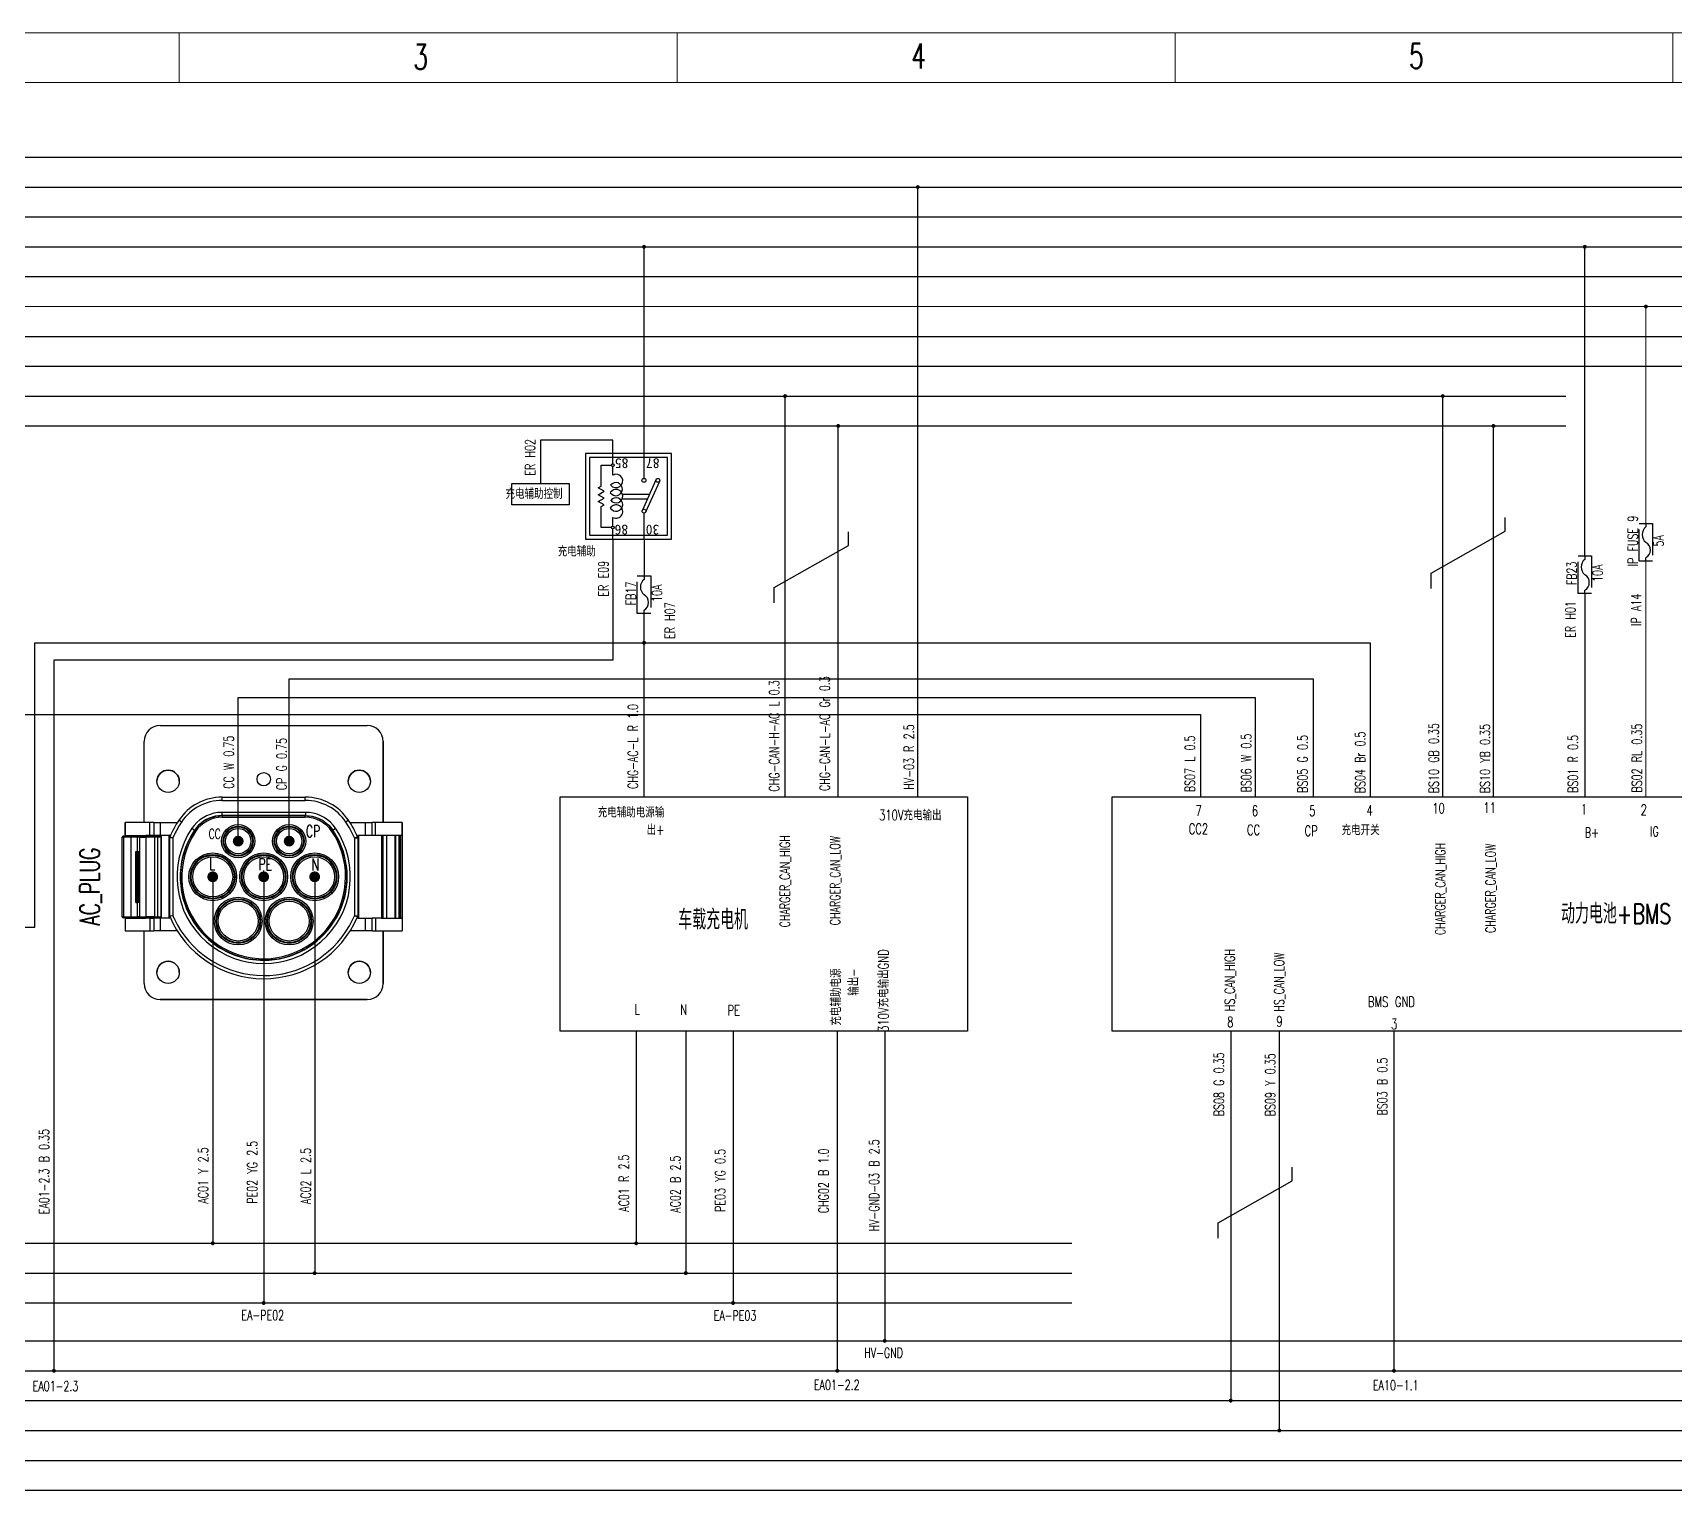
# Model space of a CAD drawing. Header units: millimetres. Extents: x 944 to 3046, y -306 to 288.
# Drawn here: x 1114.2 to 1443.9, y -4.5 to 288.4 of the extents above; entities that cross this region are included whole.
import ezdxf
from ezdxf.enums import TextEntityAlignment as Align

# ---------------------------------------------------------------- set-up
doc = ezdxf.new("R2010")
doc.units = ezdxf.units.MM
for name, pattern in [('CENTER', [50.8, 31.75, -6.35, 6.35, -6.35]), ('DASHED', [19.05, 12.7, -6.35]), ('DASHED2', [0.375, 0.25, -0.125]), ('HIDDEN', [9.525, 6.35, -3.175])]:
    doc.linetypes.add(name, pattern=pattern)
doc.layers.add('0Filament', color=7, linetype='Continuous', lineweight=20)
doc.layers.add('IG电', color=30, linetype='Continuous', lineweight=20)
for name, color, linetype in [('1CENTER', 1, 'CENTER'), ('310V高压地', 60, 'Continuous'), ('310V高压电源', 221, 'Continuous'), ('3DASHED', 3, 'DASHED'), ('ACC电源', 20, 'Continuous'), ('BCM', 7, 'Continuous'), ('L', 212, 'Continuous'), ('N', 145, 'Continuous'), ('other layer', 7, 'Continuous'), ('PE', 70, 'Continuous'), ('低速CAN低', 21, 'Continuous'), ('地线', 2, 'Continuous'), ('快充电源', 230, 'Continuous'), ('慢充电源', 200, 'Continuous'), ('文字层', 7, 'Continuous'), ('电器件', 4, 'Continuous'), ('电池电', 10, 'Continuous')]:
    doc.layers.add(name, color=color, linetype=linetype)
doc.layers.add('低速CAN高', color=7, linetype='Continuous', true_color=0x9c6471)
for name, color, linetype, plot in [('充电CAN低', 31, 'Continuous', False), ('充电CAN高', 235, 'Continuous', False), ('继电器保险丝', 10, 'Continuous', False), ('背光电源', 5, 'Continuous', False), ('高速CAN高', 23, 'Continuous', False)]:
    doc.layers.add(name, color=color, linetype=linetype, plot=plot)
doc.layers.add('高速CAN低', color=7, linetype='Continuous', true_color=0xffa500, plot=False)
doc.styles.add('HZ', font='txt.shx', dxfattribs={"width": 0.7, "height": 2})
doc.styles.add('HZ-3.0', font='txt.shx', dxfattribs={"width": 0.7, "height": 3.5, "bigfont": 'hztxt.shx'})
doc.styles.add('hztxt', font='txt.shx', dxfattribs={"width": 0.7, "bigfont": 'hztxt.shx'})
doc.styles.add('仿宋2.0', font='', dxfattribs={"height": 2})
doc.styles.add('数字 txt 3.5', font='txt.shx', dxfattribs={"width": 0.7, "height": 2, "bigfont": '@~!hztxt.shx'})
doc.styles.get('仿宋2.0').set_extended_font_data('FangSong_GB2312')

# ---------------------------------------------------------------- blocks, each defined once
blk = doc.blocks.new('继电器')
at = {"layer": '继电器保险丝', "lineweight": -3}
for p, q in [((1182.99, 184.24), (1165.78, 184.24)), ((1165.78, 184.24), (1165.78, 167.03)), ((1182.21, 183.46), (1166.56, 183.46)), ((1166.56, 183.46), (1166.56, 167.81)), ((1171.26, 184.24), (1171.26, 179)), ((1177.52, 184.24), (1177.52, 182.19)), ((1177.52, 181.63), (1177.52, 179.89)), ((1177.79, 181.9), (1179.87, 181.9)), ((1179.87, 181.9), (1179.87, 177.67)), ((1182.21, 167.81), (1182.21, 183.46)), ((1182.99, 167.03), (1182.99, 184.24)), ((1170.9, 178.76), (1168.12, 172.56)), ((1168.83, 172.21), (1171.6, 178.41)), ((1175.65, 175.17), (1170.15, 175.17)), ((1175.65, 176.11), (1170.57, 176.11)), ((1179.87, 177.67), (1179.28, 177.33)), ((1179.28, 177.33), (1180.45, 176.65)), ((1180.45, 176.65), (1179.28, 175.98)), ((1179.28, 175.98), (1180.45, 175.3)), ((1180.45, 175.3), (1179.28, 174.62)), ((1171.26, 172.02), (1171.26, 167.03)), ((1179.28, 174.62), (1180.45, 173.94)), ((1180.45, 173.94), (1179.87, 173.61)), ((1179.87, 173.61), (1179.87, 169.38)), ((1177.52, 171.39), (1177.52, 169.67)), ((1177.52, 169.11), (1177.52, 167.03)), ((1179.87, 169.38), (1177.79, 169.38)), ((1165.78, 167.03), (1182.99, 167.03)), ((1166.56, 167.81), (1182.21, 167.81))]:
    blk.add_line(p, q, dxfattribs=at)
at = {"layer": '继电器保险丝'}
blk.add_line((1177.52, 167.39), (1177.52, 167.03), dxfattribs=at)
at = {"layer": '继电器保险丝', "lineweight": -3}
for centre, radius in [((1177.51, 181.91), 0.28), ((1171.26, 178.61), 0.393), ((1168.49, 172.41), 0.393), ((1171.28, 172.41), 0.393), ((1177.51, 169.39), 0.28)]:
    blk.add_circle(centre, radius, dxfattribs=at)
for centre, radius, start, end in [((1176.89, 178.69), 1.35, 62.298, 328.5515), ((1176.89, 177.28), 1.35, 31.4485, 321.8423), ((1176.89, 175.6), 1.35, 38.1577, 328.5515), ((1176.93, 174.19), 1.32, 32.4765, 321.7673), ((1176.89, 172.55), 1.35, 37.2047, 297.702)]:
    blk.add_arc(centre, radius, start, end, dxfattribs=at)
at = {"layer": '继电器保险丝', "lineweight": -3, "char_height": 2, "width": 3.7602, "attachment_point": 3, "style": '仿宋2.0'}
for s, insert in [('30', (1170.92, 183.36)), ('86', (1177.18, 183.36)), ('87', (1170.87, 170.01)), ('85', (1177.13, 170.01))]:
    blk.add_mtext(s, dxfattribs=dict(at, insert=insert))
blk = doc.blocks.new('FUSE')
at = {"layer": 'other layer', "color": 1}
for p, q in [((0, 7.53), (0, 6.85)), ((0, 0), (0, 0.68))]:
    blk.add_line(p, q, dxfattribs=at)
at = {"layer": 'other layer', "color": 1, "linetype": 'HIDDEN'}
blk.add_lwpolyline([(-1.36, 7.53), (1.36, 7.53), (1.36, 0), (-1.36, 0)], close=True, dxfattribs=at)
at = {"layer": 'other layer', "color": 1}
for centre, radius, start, end in [((1.24, 5.31), 1.98, 128.8945, 231.1055), ((-0.84, 2.22), 1.75, 298.4847, 61.5153)]:
    blk.add_arc(centre, radius, start, end, dxfattribs=at)
at = {"layer": 'other layer', "linetype": 'DASHED2', "style": 'HZ', "width": 0.7}
for tag, p in [('FUSE', (-1.64, 4.03)), ('电流', (3.57, 4.06))]:
    blk.add_attdef(tag, text='', height=2, rotation=90, dxfattribs=at).set_placement(p, align=Align.CENTER)

msp = doc.modelspace()

# ---------------------------------------------------------------- hatches: boundary and pattern name
at = {"layer": '0Filament', "ltscale": 0.1}
for points in [[(1291.55, 257.38, 1), (1292.34, 257.38, 1)], [(1236.56, 245.38, 1), (1237.36, 245.38, 1)], [(1425.52, 245.38, 1), (1426.32, 245.38, 1)], [(1437.79, 233.38, 1), (1438.58, 233.38, 1)], [(1264.88, 215.38, 1), (1265.68, 215.38, 1)], [(1397, 215.38, 1), (1397.79, 215.38, 1)], [(1275.57, 209.38, 1), (1276.36, 209.38, 1)], [(1407.17, 209.38, 1), (1407.97, 209.38, 1)], [(1236.56, 165.81, 1), (1237.36, 165.81, 1)], [(1149.92, 45.14, 1), (1150.72, 45.14, 1)], [(1234.98, 45.14, 1), (1235.77, 45.14, 1)], [(1170.4, 39.14, 1), (1171.2, 39.14, 1)], [(1244.95, 39.14, 1), (1245.75, 39.14, 1)], [(1160.16, 33.14, 1), (1160.96, 33.14, 1)], [(1254.44, 33.14, 1), (1255.24, 33.14, 1)], [(1284.91, 25.52, 1), (1285.7, 25.52, 1)], [(1118.03, 19.52, 1), (1118.83, 19.52, 1)], [(1275.38, 19.52, 1), (1276.18, 19.52, 1)], [(1387.19, 19.52, 1), (1387.99, 19.52, 1)], [(1354.4, 13.52, 1), (1355.2, 13.52, 1)], [(1364.16, 7.52, 1), (1364.96, 7.52, 1)]]:
    msp.add_hatch(color=0, dxfattribs=at).paths.add_polyline_path(points)

# ---------------------------------------------------------------- linework, layer by layer
for p, q in [((1230.7, 206.51), (1216.16, 206.51)), ((1216.16, 206.51), (1216.16, 197.79)), ((1230.7, 203.84), (1230.7, 206.51)), ((1236.96, 165.81), (1382.82, 165.81)), ((1382.82, 165.81), (1382.82, 134.85)), ((1165.68, 125.95), (1165.68, 158.59)), ((1165.68, 158.59), (1371.36, 158.57)), ((1371.36, 158.57), (1371.36, 134.85)), ((1155.44, 125.95), (1155.44, 154.84)), ((1155.44, 154.84), (1359.73, 154.84)), ((1359.73, 154.84), (1359.73, 134.85)), ((1083.83, 151.42), (1348.75, 151.42)), ((1348.75, 151.42), (1348.75, 134.85))]:
    msp.add_line(p, q)
for points in [[(1210.41, 197.79), (1221.91, 197.79), (1221.91, 193.53), (1210.41, 193.53)], [(1220.14, 134.85), (1301.92, 134.85), (1301.92, 87.77), (1220.14, 87.77)], [(1331.01, 134.85), (1508.92, 134.85), (1508.92, 87.77), (1331.01, 87.77)]]:
    msp.add_lwpolyline(points, close=True)
at = {"layer": '0Filament', "color": 7}
msp.add_line((943.61, 288.38), (3045.61, 288.38), dxfattribs=at)
at = {"layer": '0Filament'}
for p, q in [((1143.61, 278.38), (1143.61, 288.38)), ((1243.61, 278.38), (1243.61, 288.38)), ((1343.61, 278.38), (1343.61, 288.38)), ((1443.61, 278.38), (1443.61, 288.38))]:
    msp.add_line(p, q, dxfattribs=at)
at = {"layer": '0Filament', "color": 2}
msp.add_line((953.61, 278.38), (3035.61, 278.38), dxfattribs=at)
at = {"layer": '310V高压地'}
for p, q in [((1285.3, 87.77), (1285.3, 25.52)), ((1026.59, 25.52), (1801.15, 25.52))]:
    msp.add_line(p, q, dxfattribs=at)
at = {"layer": '310V高压电源'}
msp.add_line((1026.59, 251.38), (3003.68, 251.38), dxfattribs=at)
at = {"layer": 'ACC电源'}
msp.add_line((1026.59, 239.38), (3003.68, 239.38), dxfattribs=at)
at = {"layer": 'BCM', "color": 3, "lineweight": -3}
for p, q in [((1278.01, 185.34), (1278.01, 188.11)), ((1395.06, 179.82), (1409.95, 188.23)), ((1409.95, 188.23), (1409.95, 191)), ((1263.11, 176.93), (1278.01, 185.34)), ((1395.06, 176.72), (1395.06, 179.82)), ((1263.11, 173.84), (1263.11, 176.93)), ((1367.15, 57.68), (1367.15, 60.45)), ((1352.26, 49.27), (1367.15, 57.68)), ((1352.26, 46.17), (1352.26, 49.27))]:
    msp.add_line(p, q, dxfattribs=at)
at = {"layer": 'IG电'}
for p, q in [((1026.59, 233.38), (3003.68, 233.38)), ((1438.18, 189.76), (1438.18, 233.38)), ((1438.18, 182.23), (1438.18, 134.85))]:
    msp.add_line(p, q, dxfattribs=at)
at = {"layer": 'L'}
for p, q in [((1150.32, 118.78), (1150.32, 45.14)), ((1235.37, 87.77), (1235.37, 45.14)), ((1065.44, 45.14), (1322.87, 45.14))]:
    msp.add_line(p, q, dxfattribs=at)
at = {"layer": 'N'}
for p, q in [((1170.8, 118.78), (1170.8, 39.14)), ((1245.35, 87.77), (1245.35, 39.14)), ((1065.44, 39.14), (1322.87, 39.14))]:
    msp.add_line(p, q, dxfattribs=at)
at = {"layer": 'PE'}
for p, q in [((1160.56, 118.78), (1160.56, 33.14)), ((1254.84, 87.77), (1254.84, 33.14)), ((1065.44, 33.14), (1322.87, 33.14))]:
    msp.add_line(p, q, dxfattribs=at)
at = {"layer": '低速CAN低'}
for p, q in [((1275.96, 134.85), (1275.96, 209.38)), ((1026.59, -4.48), (3003.68, -4.48))]:
    msp.add_line(p, q, dxfattribs=at)
at = {"layer": '低速CAN高'}
msp.add_line((1026.59, 1.52), (3003.68, 1.52), dxfattribs=at)
at = {"layer": '充电CAN低'}
for p, q in [((1026.59, 209.38), (1422.08, 209.38)), ((1407.57, 134.85), (1407.57, 209.38))]:
    msp.add_line(p, q, dxfattribs=at)
at = {"layer": '充电CAN高'}
for p, q in [((1026.59, 215.38), (1422.08, 215.38)), ((1265.28, 134.85), (1265.28, 215.38)), ((1397.4, 134.85), (1397.4, 215.38))]:
    msp.add_line(p, q, dxfattribs=at)
at = {"layer": '地线'}
for p, q in [((1026.59, 221.38), (3003.68, 221.38)), ((1230.71, 186.63), (1230.7, 162.33)), ((1230.7, 162.33), (1118.43, 162.33)), ((1118.43, 162.33), (1118.43, 19.52)), ((1275.78, 87.77), (1275.78, 19.52)), ((1387.59, 87.77), (1387.59, 19.52)), ((1026.59, 19.52), (3003.68, 19.52))]:
    msp.add_line(p, q, dxfattribs=at)
at = {"layer": '快充电源'}
msp.add_line((1026.59, 263.38), (3003.68, 263.38), dxfattribs=at)
at = {"layer": '慢充电源'}
for p, q in [((1026.59, 257.38), (3003.68, 257.38)), ((1291.95, 134.85), (1291.95, 257.38))]:
    msp.add_line(p, q, dxfattribs=at)
at = {"layer": '电器件', "color": 140, "lineweight": -3}
for p, q in [((1139.76, 149.18), (1181.36, 149.18)), ((1136.56, 129.66), (1136.56, 145.98)), ((1184.56, 145.98), (1184.56, 129.66)), ((1184.56, 129.66), (1184.56, 145.98)), ((1152.2, 134.78), (1168.92, 134.78)), ((1152.2, 134.14), (1168.92, 134.14)), ((1168.99, 131.71), (1152.13, 131.71)), ((1168.99, 131.07), (1152.13, 131.07)), ((1168.96, 131.01), (1152.16, 131.01)), ((1152.2, 130.75), (1168.92, 130.75)), ((1132.14, 110.75), (1132.14, 126.75)), ((1132.42, 126.75), (1132.42, 110.75)), ((1133.94, 110.75), (1133.94, 126.75)), ((1135.61, 126.75), (1135.61, 110.75)), ((1136.87, 126.75), (1136.87, 110.75)), ((1138.68, 110.75), (1138.68, 126.75)), ((1139.24, 126.75), (1139.24, 110.75)), ((1139.98, 110.75), (1139.98, 126.75)), ((1139.99, 126.75), (1139.99, 110.75)), ((1141.55, 110.46), (1141.55, 127.1)), ((1141.68, 110.84), (1141.68, 126.58)), ((1142.32, 126.58), (1142.32, 110.97)), ((1178.8, 126.58), (1178.8, 110.97)), ((1179.44, 126.58), (1179.44, 110.97)), ((1179.57, 127.1), (1179.57, 110.46)), ((1184.24, 127.1), (1184.24, 110.46)), ((1184.56, 110.46), (1184.56, 127.1)), ((1185.2, 127.1), (1185.2, 110.46)), ((1186.87, 127.1), (1186.87, 110.46)), ((1187.01, 127.1), (1187.01, 110.46)), ((1187.73, 127.1), (1187.73, 110.46)), ((1187.98, 110.46), (1187.98, 127.1)), ((1188.06, 127.1), (1188.06, 110.46)), ((1188.38, 127.1), (1188.38, 110.46)), ((1160.56, 118.78), (1160.56, 120.03)), ((1181.36, 94.14), (1139.76, 94.14)), ((1139.76, 94.14), (1181.36, 94.14))]:
    msp.add_line(p, q, dxfattribs=at)
at = {"layer": '电器件', "color": 140, "lineweight": -3, "ltscale": 0.024999}
for p, q in [((1152.2, 134.14), (1152.2, 134.78)), ((1168.92, 134.14), (1168.92, 134.78)), ((1177.61, 130.13), (1177.07, 129.77)), ((1179.39, 110.72), (1178.8, 110.97))]:
    msp.add_line(p, q, dxfattribs=at)
at = {"layer": '电器件', "color": 140, "lineweight": -3, "ltscale": 0.1625}
for p, q in [((1136.88, 129.66), (1132.72, 129.66)), ((1188.4, 129.66), (1184.24, 129.66)), ((1132.72, 127.1), (1136.88, 127.1)), ((1188.4, 127.1), (1184.24, 127.1)), ((1132.72, 110.46), (1136.88, 110.46)), ((1184.24, 110.46), (1188.4, 110.46)), ((1132.72, 107.9), (1136.88, 107.9)), ((1184.24, 107.9), (1188.4, 107.9))]:
    msp.add_line(p, q, dxfattribs=at)
at = {"layer": '电器件', "color": 140, "lineweight": -3, "ltscale": 0.1}
for p, q in [((1132.72, 127.1), (1132.72, 129.66)), ((1137.71, 127.1), (1137.71, 129.66)), ((1138.48, 129.66), (1138.48, 127.1)), ((1139.76, 129.66), (1139.76, 127.1)), ((1181.04, 127.1), (1181.04, 129.66)), ((1182.32, 127.1), (1182.32, 129.66)), ((1182.99, 127.1), (1182.99, 129.66)), ((1188.4, 127.1), (1188.4, 129.66)), ((1132.72, 110.46), (1132.72, 107.9)), ((1137.71, 110.46), (1137.71, 107.9)), ((1138.48, 110.46), (1138.48, 107.9)), ((1139.76, 110.46), (1139.76, 107.9)), ((1181.04, 107.9), (1181.04, 110.46)), ((1182.32, 107.9), (1182.32, 110.46)), ((1182.99, 110.46), (1182.99, 107.9)), ((1188.4, 110.46), (1188.4, 107.9))]:
    msp.add_line(p, q, dxfattribs=at)
at = {"layer": '电器件', "color": 140, "lineweight": -3, "ltscale": 0.09375}
for p, q in [((1132.72, 129.66), (1132.72, 127.26)), ((1188.4, 129.66), (1188.4, 127.26))]:
    msp.add_line(p, q, dxfattribs=at)
at = {"layer": '电器件', "color": 140, "lineweight": -3, "ltscale": 0.0325}
for p, q in [((1137.71, 129.66), (1136.88, 129.66)), ((1137.71, 127.1), (1136.88, 127.1)), ((1137.71, 110.46), (1136.88, 110.46)), ((1136.88, 107.9), (1137.71, 107.9))]:
    msp.add_line(p, q, dxfattribs=at)
at = {"layer": '电器件', "color": 140, "lineweight": -3, "ltscale": 0.03}
for p, q in [((1138.48, 129.66), (1137.71, 129.66)), ((1138.48, 127.1), (1137.71, 127.1)), ((1137.71, 110.46), (1138.48, 110.46)), ((1137.71, 107.9), (1138.48, 107.9))]:
    msp.add_line(p, q, dxfattribs=at)
at = {"layer": '电器件', "color": 140, "lineweight": -3, "ltscale": 0.05}
for p, q in [((1138.48, 129.66), (1139.76, 129.66)), ((1181.04, 129.66), (1182.32, 129.66)), ((1139.76, 127.1), (1138.48, 127.1)), ((1182.32, 127.1), (1181.04, 127.1)), ((1139.76, 110.46), (1138.48, 110.46)), ((1181.04, 110.46), (1182.32, 110.46)), ((1139.76, 107.9), (1138.48, 107.9)), ((1182.32, 107.9), (1181.04, 107.9))]:
    msp.add_line(p, q, dxfattribs=at)
at = {"layer": '电器件', "color": 140, "lineweight": -3, "ltscale": 0.134727}
for p, q in [((1139.76, 129.66), (1143.21, 129.66)), ((1143.21, 107.9), (1139.76, 107.9))]:
    msp.add_line(p, q, dxfattribs=at)
at = {"layer": '电器件', "color": 140, "lineweight": -3, "ltscale": 0.025012}
msp.add_line((1144.04, 129.77), (1143.51, 130.13), dxfattribs=at)
at = {"layer": '电器件', "color": 140, "lineweight": -3, "ltscale": 0.025218}
for p, q in [((1152.13, 131.71), (1152.13, 131.07)), ((1168.99, 131.71), (1168.99, 131.07)), ((1146.13, 128.53), (1146.66, 128.16))]:
    msp.add_line(p, q, dxfattribs=at)
at = {"layer": '电器件', "color": 140, "lineweight": -3, "ltscale": 0.00252}
for p, q in [((1152.16, 131.01), (1152.13, 131.07)), ((1168.99, 131.07), (1168.96, 131.01))]:
    msp.add_line(p, q, dxfattribs=at)
at = {"layer": '电器件', "color": 140, "lineweight": -3, "ltscale": 0.010288}
for p, q in [((1152.2, 131.01), (1152.2, 130.75)), ((1168.92, 130.75), (1168.92, 131.01))]:
    msp.add_line(p, q, dxfattribs=at)
at = {"layer": '电器件', "color": 140, "lineweight": -3, "ltscale": 0.122229}
for p, q in [((1177.91, 129.66), (1181.04, 129.66)), ((1181.04, 107.9), (1177.91, 107.9))]:
    msp.add_line(p, q, dxfattribs=at)
at = {"layer": '电器件', "color": 140, "lineweight": -3, "ltscale": 0.02625}
for p, q in [((1182.99, 129.66), (1182.32, 129.66)), ((1182.99, 127.1), (1182.32, 127.1)), ((1182.99, 110.46), (1182.32, 110.46)), ((1182.32, 107.9), (1182.99, 107.9))]:
    msp.add_line(p, q, dxfattribs=at)
at = {"layer": '电器件', "color": 140, "lineweight": -3, "ltscale": 0.04875}
for p, q in [((1184.24, 129.66), (1182.99, 129.66)), ((1184.24, 127.1), (1182.99, 127.1)), ((1184.24, 110.46), (1182.99, 110.46)), ((1182.99, 107.9), (1184.24, 107.9))]:
    msp.add_line(p, q, dxfattribs=at)
at = {"layer": '电器件', "color": 140, "lineweight": -3, "ltscale": 0.010852}
for p, q in [((1132.14, 126.75), (1132.42, 126.75)), ((1132.14, 110.75), (1132.42, 110.75))]:
    msp.add_line(p, q, dxfattribs=at)
at = {"layer": '电器件', "color": 140, "lineweight": -3, "ltscale": 0.004051}
for p, q in [((1132.33, 126.94), (1132.44, 126.94)), ((1132.44, 110.55), (1132.33, 110.55))]:
    msp.add_line(p, q, dxfattribs=at)
at = {"layer": '电器件', "color": 140, "lineweight": -3, "ltscale": 0.059293}
for p, q in [((1133.94, 126.75), (1132.42, 126.75)), ((1132.42, 110.75), (1133.94, 110.75))]:
    msp.add_line(p, q, dxfattribs=at)
at = {"layer": '电器件', "color": 140, "lineweight": -3, "ltscale": 0.058636}
for p, q in [((1132.44, 126.94), (1133.94, 126.94)), ((1133.94, 110.55), (1132.44, 110.55))]:
    msp.add_line(p, q, dxfattribs=at)
at = {"layer": '电器件', "color": 140, "lineweight": -3, "ltscale": 0.00625}
for p, q in [((1132.72, 127.26), (1132.72, 127.1)), ((1132.74, 127.1), (1132.74, 126.94)), ((1133.06, 127.1), (1133.06, 126.94)), ((1133.14, 126.94), (1133.14, 127.1)), ((1133.39, 126.94), (1133.39, 127.1)), ((1134.11, 126.94), (1134.11, 127.1)), ((1134.25, 127.1), (1134.25, 126.94)), ((1136.56, 126.94), (1136.56, 127.1)), ((1136.88, 127.1), (1136.88, 126.94)), ((1188.4, 127.26), (1188.4, 127.1))]:
    msp.add_line(p, q, dxfattribs=at)
at = {"layer": '电器件', "color": 140, "lineweight": -3, "ltscale": 0.039418}
for p, q in [((1134.95, 126.94), (1133.94, 126.94)), ((1133.94, 110.55), (1134.95, 110.55))]:
    msp.add_line(p, q, dxfattribs=at)
at = {"layer": '电器件', "color": 140, "lineweight": -3, "ltscale": 0.007501}
msp.add_line((1133.94, 126.94), (1133.94, 126.75), dxfattribs=at)
at = {"layer": '电器件', "color": 140, "lineweight": -3, "ltscale": 0.046585}
for p, q in [((1135.13, 126.75), (1133.94, 126.75)), ((1133.94, 110.75), (1135.13, 110.75))]:
    msp.add_line(p, q, dxfattribs=at)
at = {"layer": '电器件', "color": 140, "lineweight": -3, "ltscale": 0.01893}
for p, q in [((1134.95, 126.94), (1135.43, 126.94)), ((1135.61, 126.75), (1135.13, 126.75)), ((1135.43, 110.55), (1134.95, 110.55)), ((1135.61, 110.75), (1135.13, 110.75))]:
    msp.add_line(p, q, dxfattribs=at)
at = {"layer": '电器件', "color": 140, "lineweight": -3, "ltscale": 0.1125}
for p, q in [((1135.13, 126.75), (1135.13, 123.87)), ((1135.13, 113.63), (1135.13, 110.75))]:
    msp.add_line(p, q, dxfattribs=at)
at = {"layer": '电器件', "color": 140, "lineweight": -3, "ltscale": 0.056448}
for p, q in [((1135.43, 126.94), (1136.88, 126.94)), ((1136.88, 110.55), (1135.43, 110.55))]:
    msp.add_line(p, q, dxfattribs=at)
at = {"layer": '电器件', "color": 140, "lineweight": -3, "ltscale": 0.049084}
for p, q in [((1135.61, 126.75), (1136.87, 126.75)), ((1135.61, 110.75), (1136.87, 110.75))]:
    msp.add_line(p, q, dxfattribs=at)
at = {"layer": '电器件', "color": 140, "lineweight": -3, "ltscale": 0.006351}
msp.add_line((1135.92, 127.1), (1135.92, 126.94), dxfattribs=at)
at = {"layer": '电器件', "color": 140, "lineweight": -3, "ltscale": 0.070602}
for p, q in [((1138.68, 126.75), (1136.87, 126.75)), ((1138.68, 110.75), (1136.87, 110.75))]:
    msp.add_line(p, q, dxfattribs=at)
at = {"layer": '电器件', "color": 140, "lineweight": -3, "ltscale": 0.070601}
for p, q in [((1136.88, 126.94), (1138.68, 126.94)), ((1138.68, 110.55), (1136.88, 110.55))]:
    msp.add_line(p, q, dxfattribs=at)
at = {"layer": '电器件', "color": 140, "lineweight": -3, "ltscale": 0.01543}
for p, q in [((1139.08, 126.94), (1138.68, 126.94)), ((1138.68, 110.55), (1139.08, 110.55))]:
    msp.add_line(p, q, dxfattribs=at)
at = {"layer": '电器件', "color": 140, "lineweight": -3, "ltscale": 0.022041}
for p, q in [((1139.24, 126.75), (1138.68, 126.75)), ((1138.68, 110.75), (1139.24, 110.75))]:
    msp.add_line(p, q, dxfattribs=at)
at = {"layer": '电器件', "color": 140, "lineweight": -3, "ltscale": 0.027042}
for p, q in [((1139.08, 126.94), (1139.77, 126.94)), ((1139.77, 110.55), (1139.08, 110.55))]:
    msp.add_line(p, q, dxfattribs=at)
at = {"layer": '电器件', "color": 140, "lineweight": -3, "ltscale": 0.02894}
for p, q in [((1139.98, 126.75), (1139.24, 126.75)), ((1139.24, 110.75), (1139.98, 110.75))]:
    msp.add_line(p, q, dxfattribs=at)
at = {"layer": '电器件', "color": 140, "lineweight": -3, "ltscale": 0.075}
for p, q in [((1141.68, 127.1), (1139.76, 127.1)), ((1141.68, 110.46), (1139.76, 110.46))]:
    msp.add_line(p, q, dxfattribs=at)
at = {"layer": '电器件', "color": 140, "lineweight": -3, "ltscale": 0.020092}
for p, q in [((1141.68, 126.58), (1141.68, 127.1)), ((1179.44, 127.1), (1179.44, 126.58)), ((1179.44, 110.46), (1179.44, 110.97))]:
    msp.add_line(p, q, dxfattribs=at)
at = {"layer": '电器件', "color": 140, "lineweight": -3, "ltscale": 0.025}
for p, q in [((1142.32, 126.58), (1141.68, 126.58)), ((1141.73, 126.84), (1142.32, 126.58)), ((1178.8, 126.58), (1179.39, 126.84)), ((1178.8, 126.58), (1179.44, 126.58)), ((1178.8, 110.97), (1179.44, 110.97))]:
    msp.add_line(p, q, dxfattribs=at)
at = {"layer": '电器件', "color": 140, "lineweight": -3, "ltscale": 0.010287}
for p, q in [((1146.65, 128.04), (1146.87, 127.89)), ((1174.47, 128.04), (1174.25, 127.89))]:
    msp.add_line(p, q, dxfattribs=at)
at = {"layer": '电器件', "color": 140, "lineweight": -3, "ltscale": 0.002962}
for p, q in [((1146.66, 128.16), (1146.68, 128.09)), ((1174.43, 128.09), (1174.45, 128.16))]:
    msp.add_line(p, q, dxfattribs=at)
at = {"layer": '电器件', "color": 140, "lineweight": -3, "ltscale": 0.025214}
msp.add_line((1174.45, 128.16), (1174.99, 128.53), dxfattribs=at)
at = {"layer": '电器件', "color": 140, "lineweight": -3, "ltscale": 0.0625}
for p, q in [((1181.04, 127.1), (1179.44, 127.1)), ((1179.44, 110.46), (1181.04, 110.46))]:
    msp.add_line(p, q, dxfattribs=at)
at = {"layer": '电器件', "color": 140, "lineweight": -3, "ltscale": 0.4}
for p, q in [((1134.9, 113.63), (1134.9, 123.87)), ((1135, 113.63), (1135, 123.87)), ((1135.13, 113.63), (1135.13, 123.87)), ((1135.21, 113.63), (1135.21, 123.87)), ((1135.29, 123.87), (1135.29, 113.63)), ((1135.38, 113.63), (1135.38, 123.87)), ((1135.44, 123.87), (1135.44, 113.63)), ((1135.53, 113.63), (1135.53, 123.87))]:
    msp.add_line(p, q, dxfattribs=at)
at = {"layer": '电器件', "color": 140, "lineweight": -3, "ltscale": 0.004042}
for p, q in [((1134.9, 123.87), (1135, 123.87)), ((1134.9, 113.63), (1135, 113.63))]:
    msp.add_line(p, q, dxfattribs=at)
at = {"layer": '电器件', "color": 140, "lineweight": -3, "ltscale": 0.003282}
for p, q in [((1135.21, 123.87), (1135.13, 123.87)), ((1135.38, 123.87), (1135.29, 123.87)), ((1135.13, 113.63), (1135.21, 113.63)), ((1135.38, 113.63), (1135.29, 113.63))]:
    msp.add_line(p, q, dxfattribs=at)
at = {"layer": '电器件', "color": 140, "lineweight": -3, "ltscale": 0.003284}
for p, q in [((1135.44, 123.87), (1135.53, 123.87)), ((1135.53, 113.63), (1135.44, 113.63))]:
    msp.add_line(p, q, dxfattribs=at)
at = {"layer": '电器件', "color": 140, "lineweight": -3, "ltscale": 0.00375}
for p, q in [((1132.74, 110.55), (1132.74, 110.46)), ((1133.06, 110.55), (1133.06, 110.46)), ((1133.39, 110.46), (1133.39, 110.55)), ((1134.11, 110.46), (1134.11, 110.55)), ((1134.25, 110.55), (1134.25, 110.46)), ((1135.92, 110.55), (1135.92, 110.46)), ((1136.56, 110.46), (1136.56, 110.55)), ((1136.88, 110.55), (1136.88, 110.46))]:
    msp.add_line(p, q, dxfattribs=at)
at = {"layer": '电器件', "color": 140, "lineweight": -3, "ltscale": 0.003806}
msp.add_line((1133.14, 110.46), (1133.14, 110.56), dxfattribs=at)
at = {"layer": '电器件', "color": 140, "lineweight": -3, "ltscale": 0.0075}
msp.add_line((1133.94, 110.55), (1133.94, 110.75), dxfattribs=at)
at = {"layer": '电器件', "color": 140, "lineweight": -3, "ltscale": 0.007567}
msp.add_line((1141.87, 110.88), (1141.68, 110.84), dxfattribs=at)
at = {"layer": '电器件', "color": 140, "lineweight": -3, "ltscale": 0.01501}
msp.add_line((1141.68, 110.46), (1141.68, 110.84), dxfattribs=at)
at = {"layer": '电器件', "color": 140, "lineweight": -3, "ltscale": 0.008263}
msp.add_line((1142.08, 110.92), (1141.87, 110.88), dxfattribs=at)
at = {"layer": '电器件', "color": 140, "lineweight": -3, "ltscale": 0.009686}
msp.add_line((1142.32, 110.97), (1142.08, 110.92), dxfattribs=at)
at = {"layer": '电器件', "color": 140, "lineweight": -3, "ltscale": 0.4125}
for p, q in [((1136.56, 97.34), (1136.56, 107.9)), ((1184.56, 107.9), (1184.56, 97.34)), ((1184.56, 97.34), (1184.56, 107.9))]:
    msp.add_line(p, q, dxfattribs=at)
at = {"layer": '电器件', "color": 140, "lineweight": -3, "ltscale": 0.000805664}
msp.add_line((1160.56, 102.01), (1160.58, 102.01), dxfattribs=at)
at = {"layer": '电器件', "color": 140, "lineweight": -3}
for points in [[(1152.13, 131.71), (1151.34, 131.67), (1150.56, 131.54), (1149.8, 131.33), (1149.07, 131.03), (1148.37, 130.66), (1147.72, 130.22), (1147.12, 129.7), (1146.58, 129.12), (1146.13, 128.53)], [(1152.13, 131.07), (1151.48, 131.03), (1150.83, 130.94), (1150.2, 130.78), (1149.59, 130.56), (1149.02, 130.29), (1148.5, 129.98), (1147.98, 129.59), (1147.49, 129.16), (1147.05, 128.68), (1146.66, 128.16)], [(1152.16, 131.01), (1151.67, 130.99), (1151.19, 130.94), (1150.71, 130.85), (1150.25, 130.72), (1149.79, 130.57), (1149.34, 130.38), (1148.91, 130.15), (1148.5, 129.9), (1148.11, 129.62), (1147.74, 129.31)], [(1174.99, 128.53), (1174.51, 129.15), (1173.97, 129.73), (1173.37, 130.24), (1172.71, 130.68), (1172.02, 131.05), (1171.28, 131.34), (1170.52, 131.55), (1169.74, 131.67), (1168.99, 131.71)], [(1168.99, 131.07), (1169.64, 131.03), (1170.29, 130.94), (1170.92, 130.78), (1171.53, 130.56), (1172.1, 130.29), (1172.62, 129.98), (1173.14, 129.59), (1173.63, 129.16), (1174.07, 128.68), (1174.45, 128.16)], [(1174.43, 128.09), (1174.15, 128.49), (1173.83, 128.86), (1173.5, 129.2), (1173.13, 129.52), (1172.75, 129.81), (1172.34, 130.08), (1171.92, 130.31), (1171.48, 130.51), (1171.03, 130.68), (1170.56, 130.81)], [(1132.44, 126.94), (1132.44, 126.94), (1132.43, 126.94), (1132.43, 126.93), (1132.43, 126.93), (1132.43, 126.9), (1132.42, 126.75)], [(1132.44, 110.55), (1132.44, 110.55), (1132.43, 110.56), (1132.43, 110.56), (1132.43, 110.57), (1132.43, 110.59), (1132.42, 110.75)], [(1135.43, 110.55), (1135.51, 110.58), (1135.58, 110.63), (1135.61, 110.75)]]:
    msp.add_lwpolyline(points, dxfattribs=at)
at = {"layer": '电器件', "color": 140, "lineweight": -3, "const_width": 1.08}
for points in [[(1154.9, 125.95, 1), (1155.98, 125.95, 1)], [(1165.14, 125.95, 1), (1166.22, 125.95, 1)], [(1149.78, 118.78, 1), (1150.86, 118.78, 1)], [(1160.02, 118.78, 1), (1161.1, 118.78, 1)], [(1170.26, 118.78, 1), (1171.34, 118.78, 1)]]:
    msp.add_lwpolyline(points, format="xyb", close=True, dxfattribs=at)
at = {"layer": '电器件', "color": 140, "lineweight": -3}
for centre, radius in [((1141.36, 137.98), 2.24), ((1160.56, 138.39), 1.34), ((1179.76, 137.98), 2.24), ((1155.44, 125.95), 3.33), ((1155.44, 125.95), 3.01), ((1155.44, 125.95), 2.86), ((1165.68, 125.95), 3.33), ((1165.68, 125.95), 3.01), ((1165.68, 125.95), 2.86), ((1155.44, 125.95), 2.54), ((1165.68, 125.95), 2.54), ((1150.32, 118.78), 4.8), ((1150.32, 118.78), 4.48), ((1150.32, 118.78), 4.33), ((1150.32, 118.78), 4.01), ((1160.56, 118.78), 4.8), ((1160.56, 118.78), 4.48), ((1160.56, 118.78), 4.33), ((1160.56, 118.78), 4.01), ((1170.8, 118.78), 4.8), ((1170.8, 118.78), 4.48), ((1170.8, 118.78), 4.33), ((1170.8, 118.78), 4.01), ((1155.44, 109.88), 4.8), ((1155.44, 109.88), 4.48), ((1155.44, 109.88), 4.33), ((1155.44, 109.88), 4.01), ((1165.68, 109.88), 4.8), ((1165.68, 109.88), 4.48), ((1165.68, 109.88), 4.33), ((1165.68, 109.88), 4.01), ((1141.36, 99.58), 2.24), ((1179.76, 99.58), 2.24)]:
    msp.add_circle(centre, radius, dxfattribs=at)
for centre, radius, start, end in [((1139.76, 145.98), 3.2, 90, 180), ((1181.36, 145.98), 3.2, 0, 90), ((1181.36, 145.98), 3.2, 360, 90), ((1141.36, 137.98), 2.24, 360, 180), ((1179.76, 137.98), 2.24, 360, 180), ((1152.2, 124.35), 10.43, 90, 146.3485), ((1152.2, 124.35), 9.79, 90.0001, 146.3495), ((1168.92, 124.35), 10.43, 33.6516, 90), ((1168.92, 124.35), 9.79, 33.6515, 90), ((1160.56, 118.78), 20.48, 146.3485, 156.8319), ((1160.6, 118.75), 19.89, 146.3602, 154.5764), ((1152.14, 124.42), 6.58, 132.0007, 146.1), ((1152.2, 124.35), 6.4, 90, 146.3485), ((1168.92, 124.35), 6.4, 33.6515, 90), ((1168.96, 124.44), 6.57, 75.8643, 89.9721), ((1160.53, 118.76), 19.87, 23.1754, 33.6442), ((1160.56, 118.78), 20.48, 23.1681, 33.6515), ((1132.33, 126.75), 0.192, 90.0742, 179.7553), ((1139.78, 126.37), 0.571, 68.5048, 90.7238), ((1142.01, 126.76), 2.03, 176.128, 180.416), ((1135.91, 126.76), 4.08, 359.7992, 1.9335), ((1142.32, 126.58), 0.64, 156.8319, 180), ((1160.53, 118.79), 19.81, 154.5842, 156.8338), ((1160.56, 118.78), 17.41, 145.9602, 34.0397), ((1160.56, 118.78), 16.71, 146.132, 33.8677), ((1160.56, 118.78), 16.45, 146.3485, 360), ((1160.55, 118.78), 16.76, 145.9571, 163.0095), ((1160.56, 118.78), 16.77, 270.0713, 25.4821), ((1160.56, 118.78), 16.45, 360, 33.6515), ((1160.56, 118.78), 16.77, 25.4825, 34.0387), ((1178.8, 126.58), 0.64, 0, 23.1681), ((1160.56, 118.78), 16.77, 163.0052, 180.0003), ((1160.56, 118.78), 16.77, 180.0001, 213.8117), ((1132.33, 110.75), 0.192, 180.2447, 269.9258), ((1139.78, 111.13), 0.571, 269.2762, 291.4952), ((1141.95, 110.73), 1.97, 179.4339, 183.8557), ((1135.9, 110.73), 4.09, 358.069, 0.1979), ((1160.56, 118.78), 20.48, 202.7983, 336.8319), ((1160.82, 118.9), 20.13, 203.1841, 205.3976), ((1160.56, 118.78), 19.84, 205.4139, 326.3482), ((1160.56, 118.78), 16.77, 213.8123, 230.7139), ((1160.55, 118.78), 19.85, 326.3514, 336.8297), ((1178.8, 110.97), 0.64, 336.8319, 360), ((1160.56, 118.78), 16.77, 230.7135, 270.0002), ((1141.36, 99.58), 2.24, 360, 180), ((1179.76, 99.58), 2.24, 360, 180), ((1139.76, 97.34), 3.2, 180, 270), ((1139.76, 97.34), 3.2, 180, 270), ((1181.36, 97.34), 3.2, 270, 360), ((1181.36, 97.34), 3.2, 270, 360)]:
    msp.add_arc(centre, radius, start, end, dxfattribs=at)
for centre, major_axis, ratio, start_param, end_param in [((1134.95, 126.75), (0, -0.192), 0.949508, 1.570796, 3.141593), ((1135.43, 126.75), (0, -0.192), 0.949508, 1.570796, 3.141593), ((1136.88, 126.75), (0, -0.192), 0.032196, 3.141593, 4.712389), ((1138.68, 126.75), (0, 0.192), 0.032196, 6.283185, 7.853982), ((1139.08, 126.75), (0, 0.192), 0.849479, 4.712389, 6.283185), ((1134.95, 110.75), (0, 0.192), 0.949508, 3.141593, 4.712389), ((1136.88, 110.75), (0, 0.192), 0.032196, 1.570796, 3.141593), ((1138.68, 110.75), (0, -0.192), 0.032196, 4.712389, 6.283185), ((1139.08, 110.75), (0, -0.192), 0.849479, 0, 1.570796)]:
    msp.add_ellipse(centre, major_axis=major_axis, ratio=ratio, start_param=start_param, end_param=end_param, dxfattribs=at)
at = {"layer": '电池电'}
for p, q in [((1026.59, 245.38), (3003.68, 245.38)), ((1236.96, 203.84), (1236.96, 245.38)), ((1425.92, 183.25), (1425.92, 245.38)), ((1236.96, 186.63), (1236.96, 179.23)), ((1425.92, 175.72), (1425.92, 134.85)), ((1236.96, 134.85), (1236.96, 171.76)), ((1114.62, 108.65), (1114.62, 165.81)), ((1114.62, 165.81), (1236.96, 165.81)), ((1091.81, 108.65), (1114.62, 108.65))]:
    msp.add_line(p, q, dxfattribs=at)
at = {"layer": '背光电源'}
msp.add_line((1026.59, 227.38), (3003.68, 227.38), dxfattribs=at)
at = {"layer": '高速CAN低'}
for p, q in [((1364.56, 87.77), (1364.56, 7.52)), ((1026.59, 7.52), (3003.68, 7.52))]:
    msp.add_line(p, q, dxfattribs=at)
at = {"layer": '高速CAN高'}
for p, q in [((1354.8, 87.77), (1354.8, 13.52)), ((1026.59, 13.52), (3003.68, 13.52))]:
    msp.add_line(p, q, dxfattribs=at)

# ---------------------------------------------------------------- block references
at = {"layer": '1CENTER', "color": 1}
ref = msp.add_blockref('FUSE', (1438.18, 182.23), dxfattribs=at)
ref.add_attrib('10A', '5A', dxfattribs={"layer": 'other layer', "linetype": 'DASHED2', "height": 2, "rotation": 90, "style": 'HZ', "width": 0.7}).set_placement((1441.75, 186.29), align=Align.CENTER)
ref.add_attrib('FUSE', 'IP FUSE 9', dxfattribs={"layer": 'other layer', "linetype": 'DASHED2', "height": 2, "rotation": 90, "style": 'HZ', "width": 0.7}).set_placement((1436.55, 186.25), align=Align.CENTER)
ref = msp.add_blockref('FUSE', (1425.92, 175.72), dxfattribs=at)
ref.add_attrib('10A', '10A', dxfattribs={"layer": 'other layer', "linetype": 'DASHED2', "height": 2, "rotation": 90, "style": 'HZ', "width": 0.7}).set_placement((1429.48, 179.78), align=Align.CENTER)
ref.add_attrib('FUSE', 'FB23', dxfattribs={"layer": 'other layer', "linetype": 'DASHED2', "height": 2, "rotation": 90, "style": 'HZ', "width": 0.7}).set_placement((1424.28, 179.75), align=Align.CENTER)
ref = msp.add_blockref('FUSE', (1236.96, 171.7), dxfattribs=at)
ref.add_attrib('10A', '10A', dxfattribs={"layer": 'other layer', "linetype": 'DASHED2', "height": 2, "rotation": 90, "style": 'HZ', "width": 0.7}).set_placement((1240.53, 175.76), align=Align.CENTER)
ref.add_attrib('FUSE', 'FB17', dxfattribs={"layer": 'other layer', "linetype": 'DASHED2', "height": 2, "rotation": 90, "style": '数字 txt 3.5', "width": 0.7}).set_placement((1235.32, 175.72), align=Align.CENTER)
at = {"layer": '低速CAN低', "rotation": 180}
msp.add_blockref('继电器', (2408.22, 370.87), dxfattribs=at)

# ---------------------------------------------------------------- texts
at = {"layer": '0Filament', "style": 'HZ', "width": 0.7}
for s, p in [('3', (1190.6, 281.05)), ('4', (1290.6, 281.22)), ('5', (1390.6, 281.22))]:
    msp.add_text(s, height=5, dxfattribs=at).set_placement(p)
at = {"layer": '3DASHED', "char_height": 2, "attachment_point": 1, "rotation": 90, "style": 'HZ-3.0'}
for s, insert in [('ER H02', (1213.07, 199.38)), ('ER E09 ', (1227.81, 175.08)), ('IP A14', (1435.25, 169.2)), ('ER H07 ', (1241.14, 166.56)), ('ER H01', (1422.04, 166.81)), ('CHG-CAN-L-AC Gr 0.3 ', (1272.25, 136.01)), ('CHG-CAN-H-AC L 0.3 ', (1262.1, 135.91)), ('CHG-AC-L R 1.0', (1233.73, 136.43)), ('HV-03 R 2.5 ', (1289.17, 136.28)), ('BS10 GB 0.35 ', (1394.57, 135.58)), ('BS10 YB 0.35 ', (1404.87, 135.57)), ('BS02 RL 0.35 ', (1435.38, 135.69)), ('CC W 0.75', (1152.54, 136.46)), ('CP G 0.75', (1163.16, 136.18)), ('BS07 L 0.5 ', (1345.59, 135.79)), ('BS06 W 0.5 ', (1356.92, 135.73)), ('BS05 G 0.5 ', (1368.24, 135.64)), ('BS04 Br 0.5 ', (1379.81, 135.57)), ('BS01 R 0.5 ', (1422.54, 135.64)), ('BS08 G 0.35 ', (1351.44, 70.66)), ('BS09 Y 0.35 ', (1361.74, 70.65)), ('BS03 B 0.5 ', (1384.25, 70.82)), ('EA01-2.3 B 0.35 ', (1115.44, 50.97)), ('AC01 Y 2.5', (1147.38, 53.1)), ('PE02 YG 2.5', (1157.26, 53.08)), ('AC02 L 2.5', (1168.02, 53.01)), ('AC01 R 2.5', (1231.9, 51.47)), ('PE03 YG 0.5', (1251.25, 51.44)), ('CHG02 B 1.0 ', (1272.01, 51.18)), ('HV-GND-03 B 2.5', (1282.18, 47.51)), ('AC02 B 2.5', (1242.25, 51.27))]:
    msp.add_mtext(s, dxfattribs=dict(at, insert=insert))
at = {"layer": '3DASHED', "char_height": 2, "attachment_point": 1, "style": 'HZ-3.0'}
for s, insert in [('EA-PE02', (1156.08, 31.68)), ('EA-PE03', (1250.95, 31.62)), ('HV-GND ', (1281.17, 24.14)), ('EA01-2.3 ', (1114.16, 17.45)), ('EA01-2.2', (1271.07, 17.68)), ('EA10-1.1 ', (1383.36, 17.61))]:
    msp.add_mtext(s, dxfattribs=dict(at, insert=insert))
at = {"layer": '文字层', "ltscale": 2, "char_height": 2.1, "attachment_point": 3, "style": 'hztxt'}
for s, insert, width in [('充电辅助控制', (1220.59, 196.81), 12.6965), ('充电辅助', (1227.26, 185.24), 12.6965), ('充电辅助电源输出+', (1241.03, 132.8), 14.7537), ('310V充电输出', (1296.72, 132.23), 17.1992), ('7', (1349, 133.12), 3.4662), ('6', (1360.29, 133.08), 3.4662), ('5', (1371.81, 133.08), 3.4662), ('4', (1383.34, 133.17), 3.4662), ('10', (1397.8, 133.61), 3.4662), ('11', (1408.05, 133.71), 3.4662), ('1', (1426.39, 133.41), 3.629), ('2', (1438.4, 133.3), 3.4662), ('CC2', (1350.27, 129.48), 12.6965), ('CC', (1360.71, 129.25), 12.6965), ('CP', (1372.27, 129.08), 12.6965), ('充电开关', (1384.71, 129.25), 12.6965), ('L', (1236.1, 93.2), 12.6965), ('N', (1245.6, 93.13), 12.6965), ('PE', (1256.23, 92.99), 12.6965), ('BMS GND', (1391.8, 94.72), 12.6965), ('8', (1355.34, 90.67), 3.4662), ('9', (1365.22, 90.77), 3.4662), ('3', (1388.25, 90.26), 3.4662)]:
    msp.add_mtext(s, dxfattribs=dict(at, insert=insert, width=width))
at = {"layer": '文字层', "char_height": 2, "width": 15.2806, "attachment_point": 1, "line_spacing_factor": 0.75, "style": 'HZ-3.0'}
for s, insert in [('B+', (1425.93, 128.66)), ('IG', (1439.04, 128.91))]:
    msp.add_mtext(s, dxfattribs=dict(at, insert=insert))
at = {"layer": '文字层', "char_height": 2, "width": 15.2806, "attachment_point": 1, "rotation": 90, "line_spacing_factor": 0.75, "style": 'HZ-3.0'}
for s, insert in [('CHARGER_CAN_HIGH', (1264.25, 108.61)), ('CHARGER_CAN_LOW', (1274.33, 109.04)), ('CHARGER_CAN_HIGH', (1395.9, 107.06)), ('CHARGER_CAN_LOW', (1405.98, 107.49)), ('HS_CAN_HIGH', (1353.61, 91.77)), ('HS_CAN_LOW', (1363.52, 91.67))]:
    msp.add_mtext(s, dxfattribs=dict(at, insert=insert))
at = {"layer": '文字层', "char_height": 4, "width": 24.3074, "attachment_point": 1, "style": 'HZ-3.0'}
for s, insert in [('车载充电机', (1243.84, 112.18)), ('动力电池+BMS', (1421.15, 113.36))]:
    msp.add_mtext(s, dxfattribs=dict(at, insert=insert))
at = {"layer": '文字层', "ltscale": 2, "char_height": 2.1, "attachment_point": 3, "rotation": 90, "style": 'hztxt'}
for s, insert, width in [('310V充电输出GND', (1283.99, 104.21), 17.1992), ('充电辅助电源输出-', (1274.46, 100.35), 12.6965)]:
    msp.add_mtext(s, dxfattribs=dict(at, insert=insert, width=width))
at = {"layer": '电器件', "color": 140, "lineweight": -3, "style": 'HZ', "width": 0.67}
for s, height, p in [('CP', 2.4, (1169.04, 126.74)), ('CC', 2, (1149.53, 126.41)), ('L', 2.4, (1149.63, 120.2)), ('PE', 2.4, (1159.48, 120.09)), ('N', 2.4, (1170.18, 120.08))]:
    msp.add_text(s, height=height, dxfattribs=at).set_placement(p)
msp.add_text('AC_PLUG', height=4, rotation=90, dxfattribs=at).set_placement((1127.61, 109))

doc.saveas('drawing.dxf')
